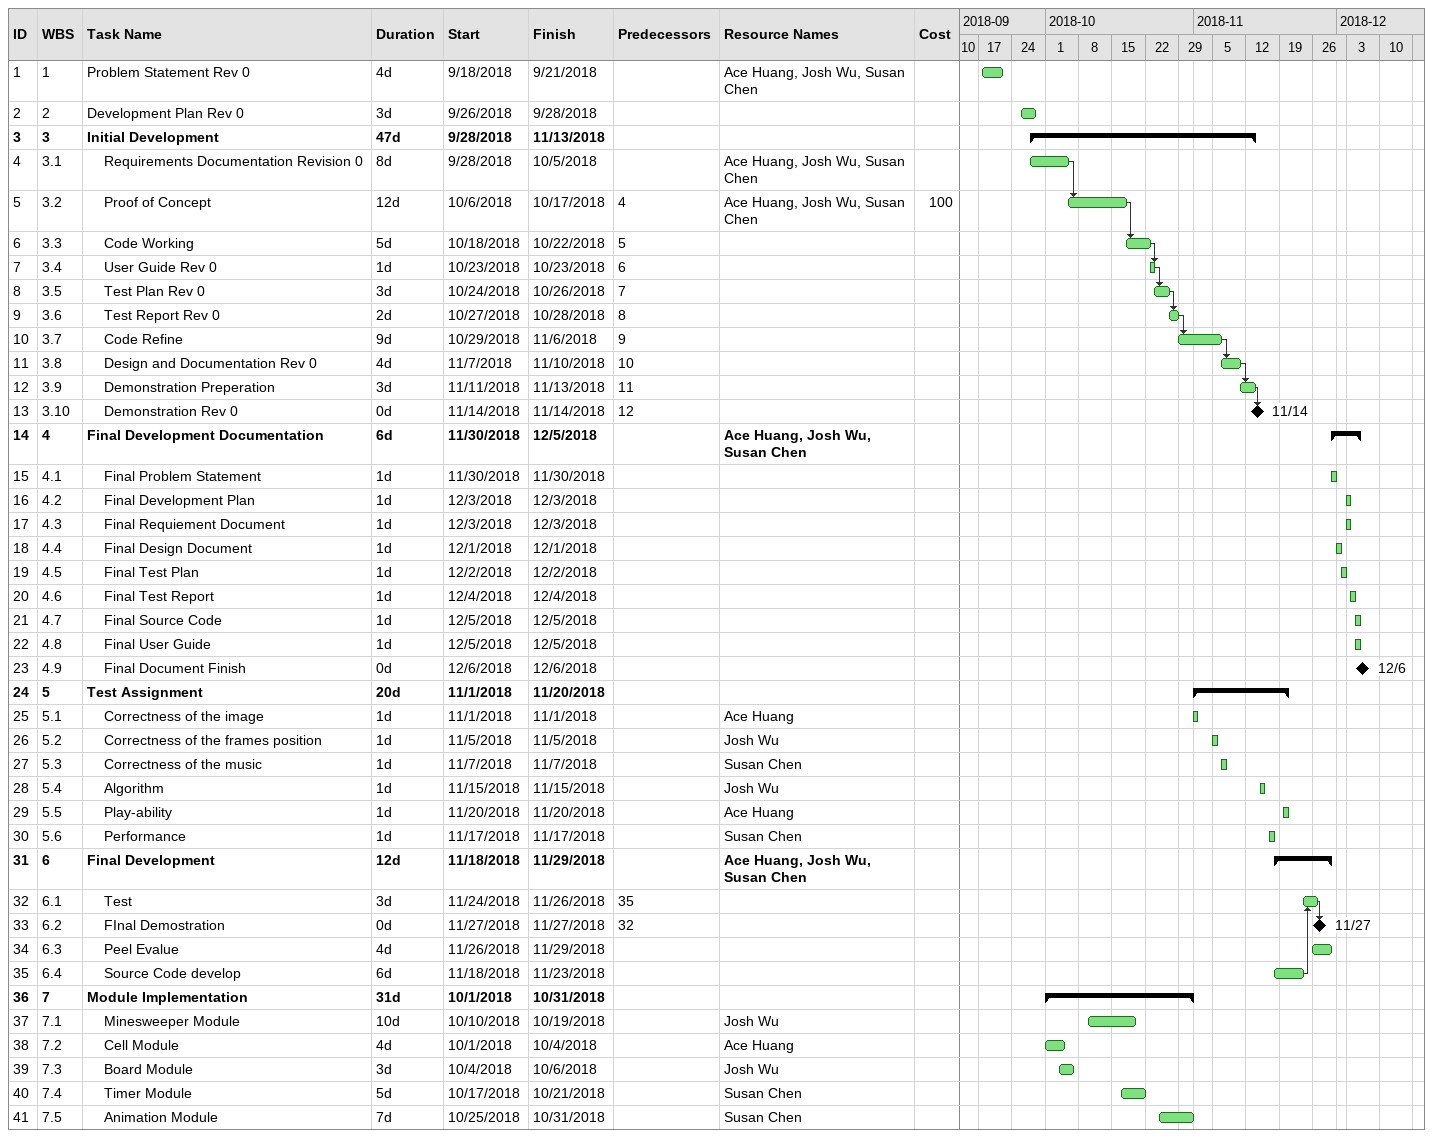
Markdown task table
| ID | WBS | Task | Duration | Start | Finish | Predecessors | Resources | Cost |
|---|---|---|---|---|---|---|---|---|
| 1 | 1 | Problem Statement Rev 0 | 4d | 2018-09-18 | 2018-09-21 |  | Ace Huang, Josh Wu, Susan Chen |  |
| 2 | 2 | Development Plan Rev 0 | 3d | 2018-09-26 | 2018-09-28 |  |  |  |
| 3 | 3 | **Initial Development** | 47d | 2018-09-28 | 2018-11-13 |  |  |  |
| 4 | 3.1 | Requirements Documentation Revision 0 | 8d | 2018-09-28 | 2018-10-05 |  | Ace Huang, Josh Wu, Susan Chen |  |
| 5 | 3.2 | Proof of Concept | 12d | 2018-10-06 | 2018-10-17 | 4 | Ace Huang, Josh Wu, Susan Chen | 100 |
| 6 | 3.3 | Code Working | 5d | 2018-10-18 | 2018-10-22 | 5 |  |  |
| 7 | 3.4 | User Guide Rev 0 | 1d | 2018-10-23 | 2018-10-23 | 6 |  |  |
| 8 | 3.5 | Test Plan Rev 0 | 3d | 2018-10-24 | 2018-10-26 | 7 |  |  |
| 9 | 3.6 | Test Report Rev 0 | 2d | 2018-10-27 | 2018-10-28 | 8 |  |  |
| 10 | 3.7 | Code Refine | 9d | 2018-10-29 | 2018-11-06 | 9 |  |  |
| 11 | 3.8 | Design and Documentation Rev 0 | 4d | 2018-11-07 | 2018-11-10 | 10 |  |  |
| 12 | 3.9 | Demonstration Preperation | 3d | 2018-11-11 | 2018-11-13 | 11 |  |  |
| 13 | 3.10 | Demonstration Rev 0 | 0d | 2018-11-14 | 2018-11-14 | 12 |  |  |
| 14 | 4 | **Final Development Documentation** | 6d | 2018-11-30 | 2018-12-05 |  | Ace Huang, Josh Wu, Susan Chen |  |
| 15 | 4.1 | Final Problem Statement | 1d | 2018-11-30 | 2018-11-30 |  |  |  |
| 16 | 4.2 | Final Development Plan | 1d | 2018-12-03 | 2018-12-03 |  |  |  |
| 17 | 4.3 | Final Requiement Document | 1d | 2018-12-03 | 2018-12-03 |  |  |  |
| 18 | 4.4 | Final Design Document | 1d | 2018-12-01 | 2018-12-01 |  |  |  |
| 19 | 4.5 | Final Test Plan | 1d | 2018-12-02 | 2018-12-02 |  |  |  |
| 20 | 4.6 | Final Test Report | 1d | 2018-12-04 | 2018-12-04 |  |  |  |
| 21 | 4.7 | Final Source Code | 1d | 2018-12-05 | 2018-12-05 |  |  |  |
| 22 | 4.8 | Final User Guide | 1d | 2018-12-05 | 2018-12-05 |  |  |  |
| 23 | 4.9 | Final Document Finish | 0d | 2018-12-06 | 2018-12-06 |  |  |  |
| 24 | 5 | **Test Assignment** | 20d | 2018-11-01 | 2018-11-20 |  |  |  |
| 25 | 5.1 | Correctness of the image | 1d | 2018-11-01 | 2018-11-01 |  | Ace Huang |  |
| 26 | 5.2 | Correctness of the frames position | 1d | 2018-11-05 | 2018-11-05 |  | Josh Wu |  |
| 27 | 5.3 | Correctness of the music | 1d | 2018-11-07 | 2018-11-07 |  | Susan Chen |  |
| 28 | 5.4 | Algorithm | 1d | 2018-11-15 | 2018-11-15 |  | Josh Wu |  |
| 29 | 5.5 | Play-ability | 1d | 2018-11-20 | 2018-11-20 |  | Ace Huang |  |
| 30 | 5.6 | Performance | 1d | 2018-11-17 | 2018-11-17 |  | Susan Chen |  |
| 31 | 6 | **Final Development** | 12d | 2018-11-18 | 2018-11-29 |  | Ace Huang, Josh Wu, Susan Chen |  |
| 32 | 6.1 | Test | 3d | 2018-11-24 | 2018-11-26 | 35 |  |  |
| 33 | 6.2 | FInal Demostration | 0d | 2018-11-27 | 2018-11-27 | 32 |  |  |
| 34 | 6.3 | Peel Evalue | 4d | 2018-11-26 | 2018-11-29 |  |  |  |
| 35 | 6.4 | Source Code develop | 6d | 2018-11-18 | 2018-11-23 |  |  |  |
| 36 | 7 | **Module Implementation** | 31d | 2018-10-01 | 2018-10-31 |  |  |  |
| 37 | 7.1 | Minesweeper Module | 10d | 2018-10-10 | 2018-10-19 |  | Josh Wu |  |
| 38 | 7.2 | Cell Module | 4d | 2018-10-01 | 2018-10-04 |  | Ace Huang |  |
| 39 | 7.3 | Board Module | 3d | 2018-10-04 | 2018-10-06 |  | Josh Wu |  |
| 40 | 7.4 | Timer Module | 5d | 2018-10-17 | 2018-10-21 |  | Susan Chen |  |
| 41 | 7.5 | Animation Module | 7d | 2018-10-25 | 2018-10-31 |  | Susan Chen |  |
